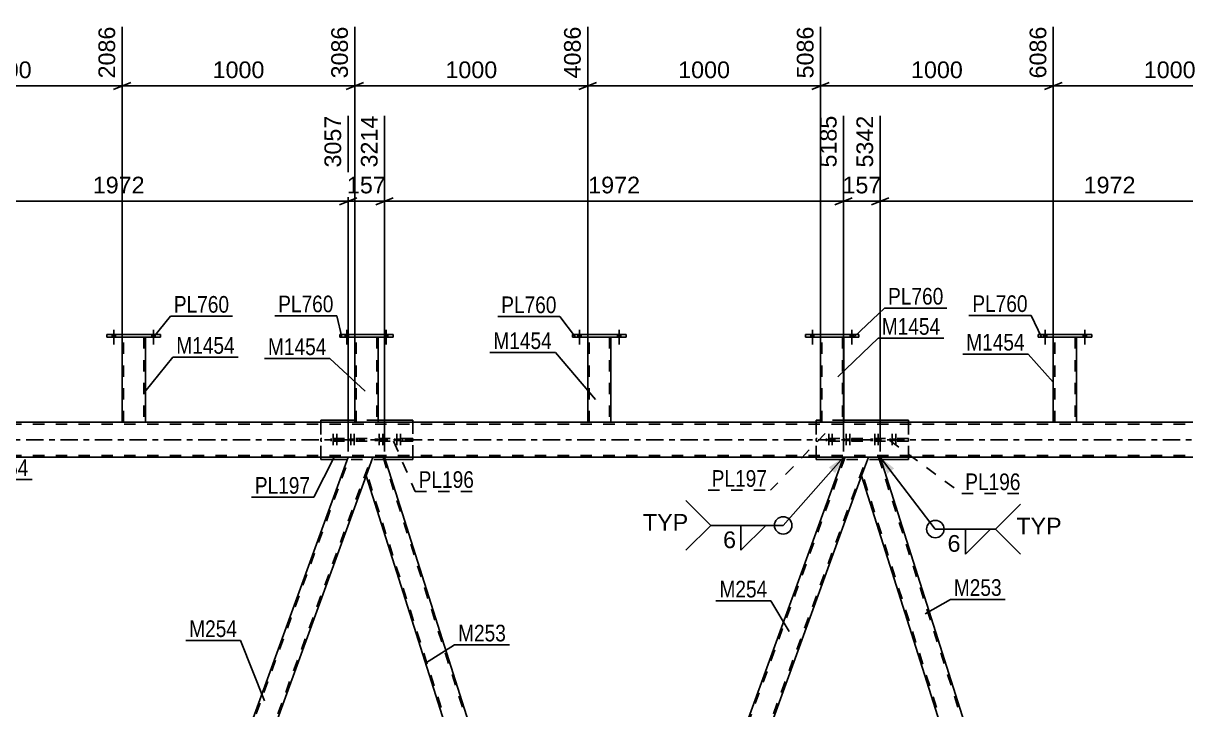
# Model space of a CAD drawing. Header units: millimetres. Extents: x -135 to 706, y -401 to 193.
# Drawn here: x 26.5 to 226.3, y -46.4 to 71.6 of the extents above; entities that cross this region are included whole.
import ezdxf

# ---------------------------------------------------------------- set-up
doc = ezdxf.new("R2010")
doc.units = ezdxf.units.MM
doc.linetypes.add('DXK_LINE_DOT2', pattern=[3.9198, 1.9599, -1.9599])
doc.linetypes.add('DXK_LINE_DOT3', pattern=[5.9187, 2.979, -0.9799, 0.9799, -0.9799])
doc.styles.add('Arial', font='arial.ttf', dxfattribs={"height": 0.2})
doc.styles.add('Arial Narrow', font='ARIALN.TTF', dxfattribs={"height": 0.2})

# ---------------------------------------------------------------- blocks, each defined once
blk = doc.blocks.new('Part-717262918-3201 - 3120')
at = {"color": 2, "linetype": 'Continuous'}
for p, q in [((77.62, 3.4), (77.62, 3)), ((83.5, 3.4), (77.62, 3.4)), ((93.47, 3.4), (87.5, 3.4)), ((93.47, 3.4), (93.47, 3)), ((77.62, -3.4), (77.62, -3)), ((82.19, -3.4), (77.62, -3.4)), ((93.47, -3.4), (88.73, -3.4)), ((93.47, -3.4), (93.47, -3))]:
    blk.add_line(p, q, dxfattribs=at)
at = {"color": 7, "linetype": 'DXK_LINE_DOT2'}
for p, q in [((77.62, -3), (77.62, 3)), ((87.5, 3.4), (83.5, 3.4)), ((93.47, 3), (93.47, -3)), ((88.73, -3.4), (82.19, -3.4))]:
    blk.add_line(p, q, dxfattribs=at)
blk = doc.blocks.new('Part-717262918-3225 - 3120')
at = {"color": 2, "linetype": 'Continuous'}
for p, q in [((123.5, 17.64), (123.5, 3)), ((127.5, 3), (127.5, 17.64))]:
    blk.add_line(p, q, dxfattribs=at)
at = {"color": 7, "linetype": 'DXK_LINE_DOT2'}
for p, q in [((127.5, 17.64), (123.5, 17.64)), ((123.74, 3), (123.74, 17.64)), ((127.26, 17.64), (127.26, 3)), ((127.5, 3), (123.5, 3)), ((123.5, 3), (123.5, 3)), ((127.5, 3), (127.5, 3)), ((127.5, 3), (127.5, 3))]:
    blk.add_line(p, q, dxfattribs=at)
blk = doc.blocks.new('Part-717262918-3364 - 3120')
at = {"color": 2, "linetype": 'Continuous'}
for p, q in [((171.73, -3), (170.56, -6.21)), ((210.46, -118.79), (173.74, -3)), ((170.56, -6.21), (206.89, -120.79)), ((209.73, -120.79), (210.46, -118.79))]:
    blk.add_line(p, q, dxfattribs=at)
at = {"color": 7, "linetype": 'DXK_LINE_DOT2'}
for p, q in [((173.74, -3), (171.73, -3)), ((173.49, -3), (210.32, -119.16)), ((207.15, -120.79), (170.69, -5.84)), ((209.73, -120.79), (206.89, -120.79))]:
    blk.add_line(p, q, dxfattribs=at)
blk = doc.blocks.new('Bolt-717262918-3203 - 3120')
at = {"color": 1, "linetype": 'DXK_LINE_DOT2'}
for p, q in [((87.33, 0.24), (87.33, -0.24)), ((87.69, 1.04), (87.69, -1.96)), ((87.93, 0.24), (87.93, -0.24)), ((88.05, 0.24), (88.05, -0.24)), ((88.29, 1.04), (88.29, -1.96)), ((88.65, 0.24), (88.65, -0.24)), ((90.34, 0.24), (90.34, -0.24)), ((90.7, 1.04), (90.7, -1.96)), ((90.95, 0.24), (90.95, -0.24)), ((91.06, 0.24), (91.06, -0.24)), ((91.31, 1.04), (91.31, -1.96)), ((91.67, 0.24), (91.67, -0.24))]:
    blk.add_line(p, q, dxfattribs=at)
blk = doc.blocks.new('Bolt-717262918-3204 - 3120')
at = {"linetype": 'Continuous'}
for points in [[(41.82, 17.64), (42.38, 17.64), (42.38, 18.12), (41.82, 18.12)], [(41.82, 17.64), (42.38, 17.64), (42.38, 18.12), (41.82, 18.12)], [(48.62, 17.64), (49.18, 17.64), (49.18, 18.12), (48.62, 18.12)], [(48.62, 17.64), (49.18, 17.64), (49.18, 18.12), (48.62, 18.12)]]:
    blk.add_hatch(color=1, dxfattribs=at).paths.add_polyline_path(points)
at = {"color": 1, "linetype": 'Continuous'}
for p, q in [((41.82, 18.12), (41.82, 17.64)), ((41.82, 18.12), (41.82, 17.64)), ((42.1, 18.92), (42.1, 16.4)), ((42.1, 18.92), (42.1, 16.4)), ((42.38, 18.12), (42.38, 17.64)), ((42.38, 18.12), (42.38, 17.64)), ((48.62, 18.12), (48.62, 17.64)), ((48.62, 18.12), (48.62, 17.64)), ((48.9, 18.92), (48.9, 16.4)), ((48.9, 18.92), (48.9, 16.4)), ((49.18, 18.12), (49.18, 17.64)), ((49.18, 18.12), (49.18, 17.64))]:
    blk.add_line(p, q, dxfattribs=at)
blk = doc.blocks.new('Bolt-717262918-3205 - 3120')
at = {"color": 1, "linetype": 'DXK_LINE_DOT2'}
for p, q in [((164.56, 0.24), (164.56, -0.24)), ((164.92, 1.04), (164.92, -1.96)), ((165.16, 0.24), (165.16, -0.24)), ((165.28, 0.24), (165.28, -0.24)), ((165.52, 1.04), (165.52, -1.96)), ((165.88, 0.24), (165.88, -0.24)), ((167.57, 0.24), (167.57, -0.24)), ((167.93, 1.04), (167.93, -1.96)), ((168.17, 0.24), (168.17, -0.24)), ((168.29, 0.24), (168.29, -0.24)), ((168.53, 1.04), (168.53, -1.96)), ((168.89, 0.24), (168.89, -0.24))]:
    blk.add_line(p, q, dxfattribs=at)
blk = doc.blocks.new('Part-717262918-3384 - 3120')
at = {"color": 7, "linetype": 'DXK_LINE_DOT2'}
for p, q in [((39.72, -120.79), (82.59, -3)), ((43.46, -120.79), (86.34, -3)), ((86.59, -3), (82.33, -3)), ((85.42, -6.21), (86.59, -3)), ((39.46, -120.79), (40.19, -118.79)), ((43.72, -120.79), (39.46, -120.79))]:
    blk.add_line(p, q, dxfattribs=at)
at = {"color": 2, "linetype": 'Continuous'}
for p, q in [((40.19, -118.79), (82.33, -3)), ((43.72, -120.79), (85.42, -6.21))]:
    blk.add_line(p, q, dxfattribs=at)
blk = doc.blocks.new('Bolt-717262918-3252 - 3120')
at = {"linetype": 'Continuous'}
for points in [[(201.82, 17.64), (202.38, 17.64), (202.38, 18.12), (201.82, 18.12)], [(201.82, 17.64), (202.38, 17.64), (202.38, 18.12), (201.82, 18.12)], [(208.62, 17.64), (209.18, 17.64), (209.18, 18.12), (208.62, 18.12)], [(208.62, 17.64), (209.18, 17.64), (209.18, 18.12), (208.62, 18.12)]]:
    blk.add_hatch(color=1, dxfattribs=at).paths.add_polyline_path(points)
at = {"color": 1, "linetype": 'Continuous'}
for p, q in [((201.82, 18.12), (201.82, 17.64)), ((201.82, 18.12), (201.82, 17.64)), ((202.1, 18.92), (202.1, 16.4)), ((202.1, 18.92), (202.1, 16.4)), ((202.38, 18.12), (202.38, 17.64)), ((202.38, 18.12), (202.38, 17.64)), ((208.62, 18.12), (208.62, 17.64)), ((208.62, 18.12), (208.62, 17.64)), ((208.9, 18.92), (208.9, 16.4)), ((208.9, 18.92), (208.9, 16.4)), ((209.18, 18.12), (209.18, 17.64)), ((209.18, 18.12), (209.18, 17.64))]:
    blk.add_line(p, q, dxfattribs=at)
blk = doc.blocks.new('Part-717262918-3275 - 3120')
at = {"color": 7, "linetype": 'DXK_LINE_DOT2'}
for p, q in [((167.72, -3), (124.85, -120.79)), ((128.6, -120.79), (171.47, -3)), ((167.47, -3), (171.73, -3)), ((171.73, -3), (170.56, -6.21)), ((125.32, -118.79), (124.6, -120.79)), ((128.85, -120.79), (124.6, -120.79))]:
    blk.add_line(p, q, dxfattribs=at)
at = {"color": 2, "linetype": 'Continuous'}
for p, q in [((125.32, -118.79), (167.47, -3)), ((170.56, -6.21), (128.85, -120.79))]:
    blk.add_line(p, q, dxfattribs=at)
blk = doc.blocks.new('Bolt-717262918-3329 - 3120')
at = {"linetype": 'Continuous'}
for points in [[(121.82, 17.64), (122.38, 17.64), (122.38, 18.12), (121.82, 18.12)], [(121.82, 17.64), (122.38, 17.64), (122.38, 18.12), (121.82, 18.12)], [(128.62, 17.64), (129.18, 17.64), (129.18, 18.12), (128.62, 18.12)], [(128.62, 17.64), (129.18, 17.64), (129.18, 18.12), (128.62, 18.12)]]:
    blk.add_hatch(color=1, dxfattribs=at).paths.add_polyline_path(points)
at = {"color": 1, "linetype": 'Continuous'}
for p, q in [((121.82, 18.12), (121.82, 17.64)), ((121.82, 18.12), (121.82, 17.64)), ((122.1, 18.92), (122.1, 16.4)), ((122.1, 18.92), (122.1, 16.4)), ((122.38, 18.12), (122.38, 17.64)), ((122.38, 18.12), (122.38, 17.64)), ((128.62, 18.12), (128.62, 17.64)), ((128.62, 18.12), (128.62, 17.64)), ((128.9, 18.92), (128.9, 16.4)), ((128.9, 18.92), (128.9, 16.4)), ((129.18, 18.12), (129.18, 17.64)), ((129.18, 18.12), (129.18, 17.64))]:
    blk.add_line(p, q, dxfattribs=at)
blk = doc.blocks.new('Bolt-717262918-3330 - 3120')
at = {"color": 1, "linetype": 'DXK_LINE_DOT2'}
for p, q in [((79.42, 0.24), (79.42, -0.24)), ((79.78, 1.04), (79.78, -1.96)), ((80.02, 0.24), (80.02, -0.24)), ((80.14, 0.24), (80.14, -0.24)), ((80.38, 1.04), (80.38, -1.96)), ((80.74, 0.24), (80.74, -0.24)), ((82.44, 0.24), (82.44, -0.24)), ((82.8, 1.04), (82.8, -1.96)), ((83.04, 0.24), (83.04, -0.24)), ((83.16, 0.24), (83.16, -0.24)), ((83.4, 1.04), (83.4, -1.96)), ((83.76, 0.24), (83.76, -0.24))]:
    blk.add_line(p, q, dxfattribs=at)
blk = doc.blocks.new('Bolt-717262918-3343 - 3120')
at = {"linetype": 'Continuous'}
for points in [[(81.82, 17.64), (82.38, 17.64), (82.38, 18.12), (81.82, 18.12)], [(81.82, 17.64), (82.38, 17.64), (82.38, 18.12), (81.82, 18.12)], [(88.62, 17.64), (89.18, 17.64), (89.18, 18.12), (88.62, 18.12)], [(88.62, 17.64), (89.18, 17.64), (89.18, 18.12), (88.62, 18.12)]]:
    blk.add_hatch(color=1, dxfattribs=at).paths.add_polyline_path(points)
at = {"color": 1, "linetype": 'Continuous'}
for p, q in [((81.82, 18.12), (81.82, 17.64)), ((81.82, 18.12), (81.82, 17.64)), ((82.1, 18.92), (82.1, 16.4)), ((82.1, 18.92), (82.1, 16.4)), ((82.38, 18.12), (82.38, 17.64)), ((82.38, 18.12), (82.38, 17.64)), ((88.62, 18.12), (88.62, 17.64)), ((88.62, 18.12), (88.62, 17.64)), ((88.9, 18.92), (88.9, 16.4)), ((88.9, 18.92), (88.9, 16.4)), ((89.18, 18.12), (89.18, 17.64)), ((89.18, 18.12), (89.18, 17.64))]:
    blk.add_line(p, q, dxfattribs=at)
blk = doc.blocks.new('Bolt-717262918-3344 - 3120')
at = {"color": 1, "linetype": 'DXK_LINE_DOT2'}
for p, q in [((172.46, 0.24), (172.46, -0.24)), ((172.82, 1.04), (172.82, -1.96)), ((173.06, 0.24), (173.06, -0.24)), ((173.18, 0.24), (173.18, -0.24)), ((173.42, 1.04), (173.42, -1.96)), ((173.78, 0.24), (173.78, -0.24)), ((175.48, 0.24), (175.48, -0.24)), ((175.84, 1.04), (175.84, -1.96)), ((176.08, 0.24), (176.08, -0.24)), ((176.2, 0.24), (176.2, -0.24)), ((176.44, 1.04), (176.44, -1.96)), ((176.8, 0.24), (176.8, -0.24))]:
    blk.add_line(p, q, dxfattribs=at)
blk = doc.blocks.new('Part-717262918-3379 - 3120')
at = {"color": 2, "linetype": 'Continuous'}
for p, q in [((1.46, -3), (0.29, -6.21)), ((40.19, -118.79), (3.47, -3)), ((0.29, -6.21), (36.63, -120.79)), ((39.46, -120.79), (40.19, -118.79))]:
    blk.add_line(p, q, dxfattribs=at)
at = {"color": 7, "linetype": 'DXK_LINE_DOT2'}
for p, q in [((3.47, -3), (1.46, -3)), ((3.22, -3), (40.05, -119.16)), ((36.88, -120.79), (0.43, -5.84)), ((39.46, -120.79), (36.63, -120.79))]:
    blk.add_line(p, q, dxfattribs=at)
blk = doc.blocks.new('Part-717262918-3752 - 3120')
at = {"color": 2, "linetype": 'Continuous'}
for p, q in [((160.9, 17.64), (160.9, 18.12)), ((170.1, 18.12), (160.9, 18.12)), ((170.1, 17.64), (170.1, 18.12)), ((170.1, 17.64), (160.9, 17.64))]:
    blk.add_line(p, q, dxfattribs=at)
blk = doc.blocks.new('Part-717262918-3394 - 3120')
at = {"color": 7, "linetype": 'DXK_LINE_DOT2'}
for p, q in [((93.47, 0.24), (77.62, 0.24)), ((77.62, 0.24), (77.62, -0.24)), ((84.03, 0.24), (84.03, -0.24)), ((87.06, -0.24), (87.06, 0.24)), ((93.47, 0.24), (93.47, -0.24)), ((93.47, -0.24), (77.62, -0.24))]:
    blk.add_line(p, q, dxfattribs=at)
blk = doc.blocks.new('Part-717262918-3457 - 3120')
at = {"color": 2, "linetype": 'Continuous'}
for p, q in [((162.75, 3.4), (162.75, 3)), ((163.5, 3.4), (162.75, 3.4)), ((178.61, 3.4), (167.5, 3.4)), ((178.61, 3.4), (178.61, 3)), ((162.75, -3.4), (162.75, -3)), ((167.33, -3.4), (162.75, -3.4)), ((178.61, -3.4), (173.86, -3.4)), ((178.61, -3.4), (178.61, -3))]:
    blk.add_line(p, q, dxfattribs=at)
at = {"color": 7, "linetype": 'DXK_LINE_DOT2'}
for p, q in [((162.75, -3), (162.75, 3)), ((167.5, 3.4), (163.5, 3.4)), ((178.61, -3), (178.61, 3)), ((173.86, -3.4), (167.33, -3.4))]:
    blk.add_line(p, q, dxfattribs=at)
blk = doc.blocks.new('Part-717262918-3462 - 3120')
at = {"color": 7, "linetype": 'DXK_LINE_DOT2'}
for p, q in [((178.61, 0.24), (162.75, 0.24)), ((162.75, 0.24), (162.75, -0.24)), ((169.16, 0.24), (169.16, -0.24)), ((172.2, -0.24), (172.2, 0.24)), ((178.61, 0.24), (178.61, -0.24)), ((178.61, -0.24), (162.75, -0.24))]:
    blk.add_line(p, q, dxfattribs=at)
blk = doc.blocks.new('Part-717262918-3757 - 3120')
at = {"color": 2, "linetype": 'Continuous'}
for p, q in [((163.5, 17.64), (163.5, 3)), ((167.5, 3), (167.5, 17.64))]:
    blk.add_line(p, q, dxfattribs=at)
at = {"color": 7, "linetype": 'DXK_LINE_DOT2'}
for p, q in [((167.5, 17.64), (163.5, 17.64)), ((163.74, 3), (163.74, 17.64)), ((167.26, 17.64), (167.26, 3)), ((167.5, 3), (163.5, 3)), ((163.5, 3), (163.5, 3)), ((167.5, 3), (167.5, 3)), ((167.5, 3), (167.5, 3))]:
    blk.add_line(p, q, dxfattribs=at)
blk = doc.blocks.new('Part-717262918-3548 - 3120')
at = {"color": 2, "linetype": 'Continuous'}
for p, q in [((86.59, -3), (85.42, -6.21)), ((125.32, -118.79), (88.6, -3)), ((85.42, -6.21), (121.76, -120.79)), ((124.6, -120.79), (125.32, -118.79))]:
    blk.add_line(p, q, dxfattribs=at)
at = {"color": 7, "linetype": 'DXK_LINE_DOT2'}
for p, q in [((88.6, -3), (86.59, -3)), ((88.35, -3), (125.19, -119.16)), ((122.01, -120.79), (85.56, -5.84)), ((124.6, -120.79), (121.76, -120.79))]:
    blk.add_line(p, q, dxfattribs=at)
blk = doc.blocks.new('Part-717262918-3553 - 3120')
at = {"color": 7, "linetype": 'DXK_LINE_DOT2'}
for p, q in [((252.86, -3), (209.99, -120.79)), ((213.73, -120.79), (256.6, -3)), ((252.6, -3), (256.86, -3)), ((256.86, -3), (255.69, -6.21)), ((210.46, -118.79), (209.73, -120.79)), ((213.99, -120.79), (209.73, -120.79))]:
    blk.add_line(p, q, dxfattribs=at)
at = {"color": 2, "linetype": 'Continuous'}
for p, q in [((210.46, -118.79), (252.6, -3)), ((255.69, -6.21), (213.99, -120.79))]:
    blk.add_line(p, q, dxfattribs=at)
blk = doc.blocks.new('Bolt-717262918-3611 - 3120')
at = {"linetype": 'Continuous'}
for points in [[(161.82, 17.64), (162.38, 17.64), (162.38, 18.12), (161.82, 18.12)], [(161.82, 17.64), (162.38, 17.64), (162.38, 18.12), (161.82, 18.12)], [(168.62, 17.64), (169.18, 17.64), (169.18, 18.12), (168.62, 18.12)], [(168.62, 17.64), (169.18, 17.64), (169.18, 18.12), (168.62, 18.12)]]:
    blk.add_hatch(color=1, dxfattribs=at).paths.add_polyline_path(points)
at = {"color": 1, "linetype": 'Continuous'}
for p, q in [((161.82, 18.12), (161.82, 17.64)), ((161.82, 18.12), (161.82, 17.64)), ((162.1, 18.92), (162.1, 16.4)), ((162.1, 18.92), (162.1, 16.4)), ((162.38, 18.12), (162.38, 17.64)), ((162.38, 18.12), (162.38, 17.64)), ((168.62, 18.12), (168.62, 17.64)), ((168.62, 18.12), (168.62, 17.64)), ((168.9, 18.92), (168.9, 16.4)), ((168.9, 18.92), (168.9, 16.4)), ((169.18, 18.12), (169.18, 17.64)), ((169.18, 18.12), (169.18, 17.64))]:
    blk.add_line(p, q, dxfattribs=at)
blk = doc.blocks.new('Part-717262918-3595 - 3120')
at = {"color": 2, "linetype": 'Continuous'}
for p, q in [((120.9, 17.64), (120.9, 18.12)), ((130.1, 18.12), (120.9, 18.12)), ((130.1, 17.64), (130.1, 18.12)), ((130.1, 17.64), (120.9, 17.64))]:
    blk.add_line(p, q, dxfattribs=at)
blk = doc.blocks.new('Part-717262918-3605 - 3120')
at = {"color": 7, "linetype": 'DXK_LINE_DOT2'}
for p, q in [((629.87, 2.68), (-39.95, 2.68)), ((629.87, -2.68), (-39.95, -2.68))]:
    blk.add_line(p, q, dxfattribs=at)
at = {"color": 2, "linetype": 'Continuous'}
for p, q in [((629.87, 3), (-35.95, 3)), ((629.87, -3), (-35.95, -3))]:
    blk.add_line(p, q, dxfattribs=at)
at = {"color": 7, "linetype": 'DXK_LINE_DOT3'}
blk.add_line((-49.95, 0), (629.87, 0), dxfattribs=at)
blk = doc.blocks.new('Part-717262918-3618 - 3120')
at = {"color": 2, "linetype": 'Continuous'}
for p, q in [((83.5, 17.64), (83.5, 3)), ((87.5, 3), (87.5, 17.64))]:
    blk.add_line(p, q, dxfattribs=at)
at = {"color": 7, "linetype": 'DXK_LINE_DOT2'}
for p, q in [((87.5, 17.64), (83.5, 17.64)), ((83.74, 3), (83.74, 17.64)), ((87.26, 17.64), (87.26, 3)), ((87.5, 3), (83.5, 3)), ((83.5, 3), (83.5, 3)), ((87.5, 3), (87.5, 3)), ((87.5, 3), (87.5, 3))]:
    blk.add_line(p, q, dxfattribs=at)
blk = doc.blocks.new('Part-717262918-3710 - 3120')
at = {"color": 2, "linetype": 'Continuous'}
for p, q in [((200.9, 17.64), (200.9, 18.12)), ((210.1, 18.12), (200.9, 18.12)), ((210.1, 17.64), (210.1, 18.12)), ((210.1, 17.64), (200.9, 17.64))]:
    blk.add_line(p, q, dxfattribs=at)
blk = doc.blocks.new('Part-717262918-3725 - 3120')
at = {"color": 2, "linetype": 'Continuous'}
for p, q in [((40.9, 17.64), (40.9, 18.12)), ((50.1, 18.12), (40.9, 18.12)), ((50.1, 17.64), (50.1, 18.12)), ((50.1, 17.64), (40.9, 17.64))]:
    blk.add_line(p, q, dxfattribs=at)
blk = doc.blocks.new('Part-717262918-3730 - 3120')
at = {"color": 2, "linetype": 'Continuous'}
for p, q in [((43.5, 17.64), (43.5, 3)), ((47.5, 3), (47.5, 17.64))]:
    blk.add_line(p, q, dxfattribs=at)
at = {"color": 7, "linetype": 'DXK_LINE_DOT2'}
for p, q in [((47.5, 17.64), (43.5, 17.64)), ((43.74, 3), (43.74, 17.64)), ((47.26, 17.64), (47.26, 3)), ((47.5, 3), (43.5, 3)), ((43.5, 3), (43.5, 3)), ((47.5, 3), (47.5, 3)), ((47.5, 3), (47.5, 3))]:
    blk.add_line(p, q, dxfattribs=at)
blk = doc.blocks.new('Part-717262918-3735 - 3120')
at = {"color": 2, "linetype": 'Continuous'}
for p, q in [((80.9, 17.64), (80.9, 18.12)), ((90.1, 18.12), (80.9, 18.12)), ((90.1, 17.64), (90.1, 18.12)), ((90.1, 17.64), (80.9, 17.64))]:
    blk.add_line(p, q, dxfattribs=at)
blk = doc.blocks.new('Part-717262918-3747 - 3120')
at = {"color": 2, "linetype": 'Continuous'}
for p, q in [((203.5, 17.64), (203.5, 3)), ((207.5, 3), (207.5, 17.64))]:
    blk.add_line(p, q, dxfattribs=at)
at = {"color": 7, "linetype": 'DXK_LINE_DOT2'}
for p, q in [((207.5, 17.64), (203.5, 17.64)), ((203.74, 3), (203.74, 17.64)), ((207.26, 17.64), (207.26, 3)), ((207.5, 3), (203.5, 3)), ((203.5, 3), (203.5, 3)), ((207.5, 3), (207.5, 3)), ((207.5, 3), (207.5, 3))]:
    blk.add_line(p, q, dxfattribs=at)
blk = doc.blocks.new('StraightDimension-717262918-4899 - 3120')
at = {"color": 7, "linetype": 'Continuous'}
for p, q in [((167.47, -2), (167.47, 55.72)), ((173.74, -2), (173.74, 55.72)), ((165.97, 40.43), (168.97, 41.63)), ((167.47, 41.03), (173.74, 41.03)), ((175.24, 41.63), (172.24, 40.43))]:
    blk.add_line(p, q, dxfattribs=at)
at = {"color": 0}
blk.add_wipeout([(174.54, 41.78), (174.54, 45.98), (166.67, 45.98), (166.67, 41.78)], dxfattribs=at)
at = {"color": 0, "linetype": 'Continuous'}
blk.add_wipeout([(173.14, 56.32), (168.94, 56.32), (168.94, 46.23), (173.14, 46.23)], dxfattribs=at)
at = {"color": 3, "linetype": 'Continuous', "style": 'Arial'}
blk.add_text('5342', height=2.865, rotation=90.0002, dxfattribs=at).set_placement((172.54, 46.83))
at = {"color": 3, "style": 'Arial'}
blk.add_text('157', height=2.865, dxfattribs=at).set_placement((167.27, 42.38))
blk = doc.blocks.new('StraightDimension-717262918-10253 - 3120')
at = {"color": 7, "linetype": 'Continuous'}
for p, q in [((123.5, 16.31), (123.5, 71.04)), ((163.5, 15.44), (163.5, 71.04)), ((125, 61.45), (122, 60.25)), ((123.5, 60.85), (163.5, 60.85)), ((162, 60.25), (165, 61.45))]:
    blk.add_line(p, q, dxfattribs=at)
at = {"color": 0, "linetype": 'Continuous'}
blk.add_wipeout([(162.9, 71.64), (158.7, 71.64), (158.7, 61.55), (162.9, 61.55)], dxfattribs=at)
at = {"color": 0}
blk.add_wipeout([(148.55, 61.6), (148.55, 65.8), (138.45, 65.8), (138.45, 61.6)], dxfattribs=at)
at = {"color": 3, "linetype": 'Continuous', "style": 'Arial'}
blk.add_text('5086', height=2.865, rotation=90.0002, dxfattribs=at).set_placement((162.3, 62.15))
at = {"color": 3, "style": 'Arial'}
blk.add_text('1000', height=2.865, dxfattribs=at).set_placement((139.05, 62.2))
blk = doc.blocks.new('StraightDimension-717262918-10256 - 3120')
at = {"color": 7, "linetype": 'Continuous'}
for p, q in [((3.5, 17.62), (3.5, 71.04)), ((43.5, 17.62), (43.5, 71.04)), ((5, 61.45), (2, 60.25)), ((3.5, 60.85), (43.5, 60.85)), ((42, 60.25), (45, 61.45))]:
    blk.add_line(p, q, dxfattribs=at)
at = {"color": 0, "linetype": 'Continuous'}
blk.add_wipeout([(42.9, 71.64), (38.7, 71.64), (38.7, 61.55), (42.9, 61.55)], dxfattribs=at)
at = {"color": 0}
blk.add_wipeout([(28.55, 61.6), (28.55, 65.8), (18.45, 65.8), (18.45, 61.6)], dxfattribs=at)
at = {"color": 3, "linetype": 'Continuous', "style": 'Arial'}
blk.add_text('2086', height=2.865, rotation=90.0002, dxfattribs=at).set_placement((42.3, 62.15))
at = {"color": 3, "style": 'Arial'}
blk.add_text('1000', height=2.865, dxfattribs=at).set_placement((19.05, 62.2))
blk = doc.blocks.new('StraightDimension-717262918-10251 - 3120')
at = {"color": 7, "linetype": 'Continuous'}
for p, q in [((203.5, 15.44), (203.5, 71.04)), ((243.5, 18.64), (243.5, 71.04)), ((205, 61.45), (202, 60.25)), ((203.5, 60.85), (243.5, 60.85)), ((242, 60.25), (245, 61.45))]:
    blk.add_line(p, q, dxfattribs=at)
at = {"color": 0, "linetype": 'Continuous'}
blk.add_wipeout([(242.9, 71.64), (238.7, 71.64), (238.7, 61.55), (242.9, 61.55)], dxfattribs=at)
at = {"color": 0}
blk.add_wipeout([(228.55, 61.6), (228.55, 65.8), (218.45, 65.8), (218.45, 61.6)], dxfattribs=at)
at = {"color": 3, "linetype": 'Continuous', "style": 'Arial'}
blk.add_text('7086', height=2.865, rotation=90.0002, dxfattribs=at).set_placement((242.3, 62.15))
at = {"color": 3, "style": 'Arial'}
blk.add_text('1000', height=2.865, dxfattribs=at).set_placement((219.05, 62.2))
blk = doc.blocks.new('StraightDimension-717262918-4806 - 3120')
at = {"color": 7, "linetype": 'Continuous'}
for p, q in [((3.47, -2), (3.47, 55.72)), ((82.33, -2), (82.33, 55.72)), ((4.97, 41.63), (1.97, 40.43)), ((3.47, 41.03), (82.33, 41.03)), ((80.83, 40.43), (83.83, 41.63))]:
    blk.add_line(p, q, dxfattribs=at)
at = {"color": 0, "linetype": 'Continuous'}
blk.add_wipeout([(81.73, 56.32), (77.53, 56.32), (77.53, 46.23), (81.73, 46.23)], dxfattribs=at)
at = {"color": 0}
blk.add_wipeout([(47.95, 41.78), (47.95, 45.98), (37.86, 45.98), (37.86, 41.78)], dxfattribs=at)
at = {"color": 3, "linetype": 'Continuous', "style": 'Arial'}
blk.add_text('3057', height=2.865, rotation=90.0002, dxfattribs=at).set_placement((81.13, 46.83))
at = {"color": 3, "style": 'Arial'}
blk.add_text('1972', height=2.865, dxfattribs=at).set_placement((38.46, 42.38))
blk = doc.blocks.new('StraightDimension-717262918-4837 - 3120')
at = {"color": 7, "linetype": 'Continuous'}
for p, q in [((82.33, -2), (82.33, 55.72)), ((88.6, -2), (88.6, 55.72)), ((80.83, 40.43), (83.83, 41.63)), ((82.33, 41.03), (88.6, 41.03)), ((90.1, 41.63), (87.1, 40.43))]:
    blk.add_line(p, q, dxfattribs=at)
at = {"color": 0}
blk.add_wipeout([(89.41, 41.78), (89.41, 45.98), (81.53, 45.98), (81.53, 41.78)], dxfattribs=at)
at = {"color": 0, "linetype": 'Continuous'}
blk.add_wipeout([(88, 56.32), (83.8, 56.32), (83.8, 46.23), (88, 46.23)], dxfattribs=at)
at = {"color": 3, "linetype": 'Continuous', "style": 'Arial'}
blk.add_text('3214', height=2.865, rotation=90.0002, dxfattribs=at).set_placement((87.4, 46.83))
at = {"color": 3, "style": 'Arial'}
blk.add_text('157', height=2.865, dxfattribs=at).set_placement((82.13, 42.38))
blk = doc.blocks.new('StraightDimension-717262918-10255 - 3120')
at = {"color": 7, "linetype": 'Continuous'}
for p, q in [((43.5, 17.62), (43.5, 71.04)), ((83.5, 17.62), (83.5, 71.04)), ((45, 61.45), (42, 60.25)), ((43.5, 60.85), (83.5, 60.85)), ((82, 60.25), (85, 61.45))]:
    blk.add_line(p, q, dxfattribs=at)
at = {"color": 0, "linetype": 'Continuous'}
blk.add_wipeout([(82.9, 71.64), (78.7, 71.64), (78.7, 61.55), (82.9, 61.55)], dxfattribs=at)
at = {"color": 0}
blk.add_wipeout([(68.55, 61.6), (68.55, 65.8), (58.45, 65.8), (58.45, 61.6)], dxfattribs=at)
at = {"color": 3, "linetype": 'Continuous', "style": 'Arial'}
blk.add_text('3086', height=2.865, rotation=90.0002, dxfattribs=at).set_placement((82.3, 62.15))
at = {"color": 3, "style": 'Arial'}
blk.add_text('1000', height=2.865, dxfattribs=at).set_placement((59.05, 62.2))
blk = doc.blocks.new('StraightDimension-717262918-4868 - 3120')
at = {"color": 7, "linetype": 'Continuous'}
for p, q in [((88.6, -2), (88.6, 55.72)), ((167.47, -2), (167.47, 55.72)), ((90.1, 41.63), (87.1, 40.43)), ((88.6, 41.03), (167.47, 41.03)), ((165.97, 40.43), (168.97, 41.63))]:
    blk.add_line(p, q, dxfattribs=at)
at = {"color": 0, "linetype": 'Continuous'}
blk.add_wipeout([(166.87, 56.32), (162.67, 56.32), (162.67, 46.23), (166.87, 46.23)], dxfattribs=at)
at = {"color": 0}
blk.add_wipeout([(133.08, 41.78), (133.08, 45.98), (122.99, 45.98), (122.99, 41.78)], dxfattribs=at)
at = {"color": 3, "linetype": 'Continuous', "style": 'Arial'}
blk.add_text('5185', height=2.865, rotation=90.0002, dxfattribs=at).set_placement((166.27, 46.83))
at = {"color": 3, "style": 'Arial'}
blk.add_text('1972', height=2.865, dxfattribs=at).set_placement((123.59, 42.38))
blk = doc.blocks.new('StraightDimension-717262918-10252 - 3120')
at = {"color": 7, "linetype": 'Continuous'}
for p, q in [((163.5, 15.44), (163.5, 71.04)), ((203.5, 15.44), (203.5, 71.04)), ((165, 61.45), (162, 60.25)), ((163.5, 60.85), (203.5, 60.85)), ((202, 60.25), (205, 61.45))]:
    blk.add_line(p, q, dxfattribs=at)
at = {"color": 0, "linetype": 'Continuous'}
blk.add_wipeout([(202.9, 71.64), (198.7, 71.64), (198.7, 61.55), (202.9, 61.55)], dxfattribs=at)
at = {"color": 0}
blk.add_wipeout([(188.55, 61.6), (188.55, 65.8), (178.45, 65.8), (178.45, 61.6)], dxfattribs=at)
at = {"color": 3, "linetype": 'Continuous', "style": 'Arial'}
blk.add_text('6086', height=2.865, rotation=90.0002, dxfattribs=at).set_placement((202.3, 62.15))
at = {"color": 3, "style": 'Arial'}
blk.add_text('1000', height=2.865, dxfattribs=at).set_placement((179.05, 62.2))
blk = doc.blocks.new('StraightDimension-717262918-10254 - 3120')
at = {"color": 7, "linetype": 'Continuous'}
for p, q in [((83.5, 17.62), (83.5, 71.04)), ((123.5, 16.31), (123.5, 71.04)), ((85, 61.45), (82, 60.25)), ((83.5, 60.85), (123.5, 60.85)), ((122, 60.25), (125, 61.45))]:
    blk.add_line(p, q, dxfattribs=at)
at = {"color": 0, "linetype": 'Continuous'}
blk.add_wipeout([(122.9, 71.64), (118.7, 71.64), (118.7, 61.55), (122.9, 61.55)], dxfattribs=at)
at = {"color": 0}
blk.add_wipeout([(108.55, 61.6), (108.55, 65.8), (98.45, 65.8), (98.45, 61.6)], dxfattribs=at)
at = {"color": 3, "linetype": 'Continuous', "style": 'Arial'}
blk.add_text('4086', height=2.865, rotation=90.0002, dxfattribs=at).set_placement((122.3, 62.15))
at = {"color": 3, "style": 'Arial'}
blk.add_text('1000', height=2.865, dxfattribs=at).set_placement((99.05, 62.2))
blk = doc.blocks.new('StraightDimension-717262918-4931 - 3120')
at = {"color": 7, "linetype": 'Continuous'}
for p, q in [((173.74, -2), (173.74, 55.72)), ((252.6, -2), (252.6, 55.72)), ((175.24, 41.63), (172.24, 40.43)), ((173.74, 41.03), (252.6, 41.03)), ((251.1, 40.43), (254.1, 41.63))]:
    blk.add_line(p, q, dxfattribs=at)
at = {"color": 0, "linetype": 'Continuous'}
blk.add_wipeout([(252, 56.32), (247.8, 56.32), (247.8, 46.23), (252, 46.23)], dxfattribs=at)
at = {"color": 0}
blk.add_wipeout([(218.22, 41.78), (218.22, 45.98), (208.12, 45.98), (208.12, 41.78)], dxfattribs=at)
at = {"color": 3, "linetype": 'Continuous', "style": 'Arial'}
blk.add_text('7314', height=2.865, rotation=90.0002, dxfattribs=at).set_placement((251.4, 46.83))
at = {"color": 3, "style": 'Arial'}
blk.add_text('1972', height=2.865, dxfattribs=at).set_placement((208.72, 42.38))
blk = doc.blocks.new('Mark-717262918-3380 - 3120')
at = {"color": 0}
blk.add_wipeout([(63.26, -33.92), (63.26, -30.92), (55.03, -30.92), (55.03, -33.92)], dxfattribs=at)
blk.add_wipeout([(63.26, -33.92), (63.26, -30.92), (55.03, -30.92), (55.03, -33.92)], dxfattribs=at)
at = {"color": 30, "linetype": 'Continuous'}
for p in [(54.43, -34.52), (67.97, -44.88)]:
    blk.add_line(p, (63.86, -34.52), dxfattribs=at)
at = {"color": 3, "style": 'Arial Narrow'}
blk.add_text('M254', height=2.863, dxfattribs=at).set_placement((55.03, -33.92))
blk = doc.blocks.new('Mark-717262918-3197 - 3120')
at = {"color": 0}
blk.add_wipeout([(75.82, -9.28), (75.82, -6.28), (66.31, -6.28), (66.31, -9.28)], dxfattribs=at)
blk.add_wipeout([(75.82, -9.28), (75.82, -6.28), (66.31, -6.28), (66.31, -9.28)], dxfattribs=at)
at = {"color": 30, "linetype": 'Continuous'}
for p in [(79.87, -3.1), (65.71, -9.88)]:
    blk.add_line(p, (76.42, -9.88), dxfattribs=at)
at = {"color": 3, "style": 'Arial Narrow'}
blk.add_text('PL197', height=2.863, dxfattribs=at).set_placement((66.31, -9.28))
blk = doc.blocks.new('Mark-717262918-3221 - 3120')
at = {"color": 0}
blk.add_wipeout([(117.34, 15.61), (117.34, 18.61), (107.29, 18.61), (107.29, 15.61)], dxfattribs=at)
blk.add_wipeout([(117.34, 15.61), (117.34, 18.61), (107.29, 18.61), (107.29, 15.61)], dxfattribs=at)
at = {"color": 30, "linetype": 'Continuous'}
for p in [(106.69, 15.01), (124.83, 6.9)]:
    blk.add_line(p, (117.94, 15.01), dxfattribs=at)
at = {"color": 3, "style": 'Arial Narrow'}
blk.add_text('M1454', height=2.863, dxfattribs=at).set_placement((107.29, 15.61))
blk = doc.blocks.new('Mark-717262918-3390 - 3120')
at = {"color": 0}
blk.add_wipeout([(103.96, -8.28), (103.96, -5.28), (94.46, -5.28), (94.46, -8.28)], dxfattribs=at)
blk.add_wipeout([(103.96, -8.28), (103.96, -5.28), (94.46, -5.28), (94.46, -8.28)], dxfattribs=at)
at = {"color": 30, "linetype": 'DXK_LINE_DOT2'}
for p, q in [((90.14, -0.24), (93.86, -8.88)), ((93.86, -8.88), (104.56, -8.88))]:
    blk.add_line(p, q, dxfattribs=at)
at = {"color": 3, "style": 'Arial Narrow'}
blk.add_text('PL196', height=2.863, dxfattribs=at).set_placement((94.46, -8.28))
blk = doc.blocks.new('Mark-717262918-3271 - 3120')
at = {"color": 0}
blk.add_wipeout([(154.36, -27.12), (154.36, -24.12), (146.14, -24.12), (146.14, -27.12)], dxfattribs=at)
blk.add_wipeout([(154.36, -27.12), (154.36, -24.12), (146.14, -24.12), (146.14, -27.12)], dxfattribs=at)
at = {"color": 30, "linetype": 'Continuous'}
for p in [(145.54, -27.72), (158.11, -32.95)]:
    blk.add_line(p, (154.96, -27.72), dxfattribs=at)
at = {"color": 3, "style": 'Arial Narrow'}
blk.add_text('M254', height=2.863, dxfattribs=at).set_placement((146.14, -27.12))
blk = doc.blocks.new('Mark-717262918-3726 - 3120')
at = {"color": 0}
blk.add_wipeout([(62.86, 14.79), (62.86, 17.79), (52.81, 17.79), (52.81, 14.79)], dxfattribs=at)
blk.add_wipeout([(62.86, 14.79), (62.86, 17.79), (52.81, 17.79), (52.81, 14.79)], dxfattribs=at)
at = {"color": 30, "linetype": 'Continuous'}
for p, q in [((47.39, 8.24), (52.21, 14.19)), ((52.21, 14.19), (63.46, 14.19))]:
    blk.add_line(p, q, dxfattribs=at)
at = {"color": 3, "style": 'Arial Narrow'}
blk.add_text('M1454', height=2.863, dxfattribs=at).set_placement((52.81, 14.79))
blk = doc.blocks.new('Mark-717262918-3360 - 3120')
at = {"color": 0}
blk.add_wipeout([(194.63, -26.85), (194.63, -23.85), (186.41, -23.85), (186.41, -26.85)], dxfattribs=at)
blk.add_wipeout([(194.63, -26.85), (194.63, -23.85), (186.41, -23.85), (186.41, -26.85)], dxfattribs=at)
at = {"color": 30, "linetype": 'Continuous'}
for p, q in [((181.48, -29.95), (185.81, -27.45)), ((185.81, -27.45), (195.23, -27.45))]:
    blk.add_line(p, q, dxfattribs=at)
at = {"color": 3, "style": 'Arial Narrow'}
blk.add_text('M253', height=2.863, dxfattribs=at).set_placement((186.41, -26.85))
blk = doc.blocks.new('Mark-717262918-3453 - 3120')
at = {"color": 0}
blk.add_wipeout([(154.32, -8.09), (154.32, -5.09), (144.81, -5.09), (144.81, -8.09)], dxfattribs=at)
blk.add_wipeout([(154.32, -8.09), (154.32, -5.09), (144.81, -5.09), (144.81, -8.09)], dxfattribs=at)
at = {"color": 30, "linetype": 'DXK_LINE_DOT2'}
for p in [(164.28, 1.09), (144.21, -8.69)]:
    blk.add_line(p, (154.92, -8.69), dxfattribs=at)
at = {"color": 3, "style": 'Arial Narrow'}
blk.add_text('PL197', height=2.863, dxfattribs=at).set_placement((144.81, -8.09))
blk = doc.blocks.new('Mark-717262918-3591 - 3120')
at = {"color": 0}
blk.add_wipeout([(118.14, 21.78), (118.14, 24.78), (108.64, 24.78), (108.64, 21.78)], dxfattribs=at)
blk.add_wipeout([(118.14, 21.78), (118.14, 24.78), (108.64, 24.78), (108.64, 21.78)], dxfattribs=at)
at = {"color": 30, "linetype": 'Continuous'}
for p in [(108.04, 21.18), (121.43, 17.64)]:
    blk.add_line(p, (118.74, 21.18), dxfattribs=at)
at = {"color": 3, "style": 'Arial Narrow'}
blk.add_text('PL760', height=2.863, dxfattribs=at).set_placement((108.64, 21.78))
blk = doc.blocks.new('Mark-717262918-3458 - 3120')
at = {"color": 0}
blk.add_wipeout([(197.88, -8.66), (197.88, -5.66), (188.37, -5.66), (188.37, -8.66)], dxfattribs=at)
blk.add_wipeout([(197.88, -8.66), (197.88, -5.66), (188.37, -5.66), (188.37, -8.66)], dxfattribs=at)
at = {"color": 30, "linetype": 'DXK_LINE_DOT2'}
for p, q in [((175.41, -0.13), (187.77, -9.26)), ((187.77, -9.26), (198.48, -9.26))]:
    blk.add_line(p, q, dxfattribs=at)
at = {"color": 3, "style": 'Arial Narrow'}
blk.add_text('PL196', height=2.863, dxfattribs=at).set_placement((188.37, -8.66))
blk = doc.blocks.new('WeldMark-717262918-5307 - 3120')
at = {"linetype": 'Continuous'}
blk.add_hatch(color=30, dxfattribs=at).paths.add_polyline_path([(174.97, -5.84), (173.74, -3), (176.16, -4.92)])
at = {"color": 30, "linetype": 'Continuous'}
blk.add_line((173.74, -3), (183.23, -15.36), dxfattribs=at)
at = {"color": 3, "linetype": 'Continuous'}
for q in [(197.84, -11.07), (197.84, -19.65)]:
    blk.add_line((193.55, -15.36), q, dxfattribs=at)
blk.add_arc((183.23, -15.36), 1.5, 90, 270, dxfattribs=at)
at = {"color": 0}
blk.add_wipeout([(187.75, -19.46), (187.75, -16.06), (185.13, -16.06), (185.13, -19.46)], dxfattribs=at)
at = {"color": 30, "linetype": 'Continuous'}
blk.add_line((183.23, -15.36), (193.55, -15.36), dxfattribs=at)
at = {"color": 3, "linetype": 'Continuous'}
for p, q in [((188.41, -15.36), (192.69, -15.36)), ((192.69, -15.36), (188.41, -19.65)), ((188.41, -19.65), (188.41, -15.36))]:
    blk.add_line(p, q, dxfattribs=at)
blk.add_arc((183.23, -15.36), 1.5, 270, 90, dxfattribs=at)
at = {"color": 3, "style": 'Arial'}
blk.add_text('6', height=2.87, dxfattribs=at).set_placement((185.33, -19.26))
at = {"color": 0, "linetype": 'Continuous'}
blk.add_wipeout([(204.93, -16.26), (204.93, -13.26), (197.15, -13.26), (197.15, -16.26)], dxfattribs=at)
blk.add_wipeout([(204.93, -16.26), (204.93, -13.26), (197.15, -13.26), (197.15, -16.26)], dxfattribs=at)
at = {"color": 3, "linetype": 'Continuous', "style": 'Arial'}
blk.add_text('TYP', height=2.865, dxfattribs=at).set_placement((197.15, -16.26))
blk = doc.blocks.new('Mark-717262918-3753 - 3120')
at = {"color": 0}
blk.add_wipeout([(184.08, 18.06), (184.08, 21.06), (174.03, 21.06), (174.03, 18.06)], dxfattribs=at)
blk.add_wipeout([(184.08, 18.06), (184.08, 21.06), (174.03, 21.06), (174.03, 18.06)], dxfattribs=at)
at = {"color": 30, "linetype": 'Continuous'}
for p, q in [((166.48, 10.83), (173.43, 17.46)), ((173.43, 17.46), (184.68, 17.46))]:
    blk.add_line(p, q, dxfattribs=at)
at = {"color": 3, "style": 'Arial Narrow'}
blk.add_text('M1454', height=2.863, dxfattribs=at).set_placement((174.03, 18.06))
blk = doc.blocks.new('Mark-717262918-3544 - 3120')
at = {"color": 0}
blk.add_wipeout([(109.46, -34.68), (109.46, -31.68), (101.23, -31.68), (101.23, -34.68)], dxfattribs=at)
blk.add_wipeout([(109.46, -34.68), (109.46, -31.68), (101.23, -31.68), (101.23, -34.68)], dxfattribs=at)
at = {"color": 30, "linetype": 'Continuous'}
for p, q in [((95.65, -38.44), (100.63, -35.28)), ((100.63, -35.28), (110.06, -35.28))]:
    blk.add_line(p, q, dxfattribs=at)
at = {"color": 3, "style": 'Arial Narrow'}
blk.add_text('M253', height=2.863, dxfattribs=at).set_placement((101.23, -34.68))
blk = doc.blocks.new('Mark-717262918-3614 - 3120')
at = {"color": 0}
blk.add_wipeout([(78.62, 14.57), (78.62, 17.57), (68.57, 17.57), (68.57, 14.57)], dxfattribs=at)
blk.add_wipeout([(78.62, 14.57), (78.62, 17.57), (68.57, 17.57), (68.57, 14.57)], dxfattribs=at)
at = {"color": 30, "linetype": 'Continuous'}
for p in [(67.97, 13.97), (85.27, 8.38)]:
    blk.add_line(p, (79.22, 13.97), dxfattribs=at)
at = {"color": 3, "style": 'Arial Narrow'}
blk.add_text('M1454', height=2.863, dxfattribs=at).set_placement((68.57, 14.57))
blk = doc.blocks.new('Mark-717262918-3674 - 3120')
at = {"color": 0}
blk.add_wipeout([(27.42, -6.25), (27.42, -3.25), (17.36, -3.25), (17.36, -6.25)], dxfattribs=at)
blk.add_wipeout([(27.42, -6.25), (27.42, -3.25), (17.36, -3.25), (17.36, -6.25)], dxfattribs=at)
at = {"color": 30, "linetype": 'Continuous'}
for p, q in [((5.73, 4.52), (16.76, -6.85)), ((16.76, -6.85), (28.02, -6.85))]:
    blk.add_line(p, q, dxfattribs=at)
at = {"color": 3, "style": 'Arial Narrow'}
blk.add_text('M1454', height=2.863, dxfattribs=at).set_placement((17.36, -6.25))
blk = doc.blocks.new('Mark-717262918-3706 - 3120')
at = {"color": 0}
blk.add_wipeout([(199.09, 21.98), (199.09, 24.98), (189.59, 24.98), (189.59, 21.98)], dxfattribs=at)
blk.add_wipeout([(199.09, 21.98), (199.09, 24.98), (189.59, 24.98), (189.59, 21.98)], dxfattribs=at)
at = {"color": 30, "linetype": 'Continuous'}
for p in [(188.99, 21.38), (201.49, 17.64)]:
    blk.add_line(p, (199.69, 21.38), dxfattribs=at)
at = {"color": 3, "style": 'Arial Narrow'}
blk.add_text('PL760', height=2.863, dxfattribs=at).set_placement((189.59, 21.98))
blk = doc.blocks.new('Mark-717262918-3721 - 3120')
at = {"color": 0}
blk.add_wipeout([(61.89, 21.86), (61.89, 24.86), (52.39, 24.86), (52.39, 21.86)], dxfattribs=at)
blk.add_wipeout([(61.89, 21.86), (61.89, 24.86), (52.39, 24.86), (52.39, 21.86)], dxfattribs=at)
at = {"color": 30, "linetype": 'Continuous'}
for p, q in [((48.89, 17.64), (51.79, 21.26)), ((51.79, 21.26), (62.49, 21.26))]:
    blk.add_line(p, q, dxfattribs=at)
at = {"color": 3, "style": 'Arial Narrow'}
blk.add_text('PL760', height=2.863, dxfattribs=at).set_placement((52.39, 21.86))
blk = doc.blocks.new('Mark-717262918-3731 - 3120')
at = {"color": 0}
blk.add_wipeout([(79.82, 21.93), (79.82, 24.93), (70.32, 24.93), (70.32, 21.93)], dxfattribs=at)
blk.add_wipeout([(79.82, 21.93), (79.82, 24.93), (70.32, 24.93), (70.32, 21.93)], dxfattribs=at)
at = {"color": 30, "linetype": 'Continuous'}
for p in [(69.72, 21.33), (81.27, 17.64)]:
    blk.add_line(p, (80.42, 21.33), dxfattribs=at)
at = {"color": 3, "style": 'Arial Narrow'}
blk.add_text('PL760', height=2.863, dxfattribs=at).set_placement((70.32, 21.93))
blk = doc.blocks.new('Mark-717262918-3743 - 3120')
at = {"color": 0}
blk.add_wipeout([(198.59, 15.35), (198.59, 18.35), (188.54, 18.35), (188.54, 15.35)], dxfattribs=at)
blk.add_wipeout([(198.59, 15.35), (198.59, 18.35), (188.54, 18.35), (188.54, 15.35)], dxfattribs=at)
at = {"color": 30, "linetype": 'Continuous'}
for p in [(187.94, 14.75), (203.5, 9.93)]:
    blk.add_line(p, (199.19, 14.75), dxfattribs=at)
at = {"color": 3, "style": 'Arial Narrow'}
blk.add_text('M1454', height=2.863, dxfattribs=at).set_placement((188.54, 15.35))
blk = doc.blocks.new('Mark-717262918-3748 - 3120')
at = {"color": 0}
blk.add_wipeout([(184.63, 23.25), (184.63, 26.25), (175.12, 26.25), (175.12, 23.25)], dxfattribs=at)
blk.add_wipeout([(184.63, 23.25), (184.63, 26.25), (175.12, 26.25), (175.12, 23.25)], dxfattribs=at)
at = {"color": 30, "linetype": 'Continuous'}
for p, q in [((169.33, 17.79), (174.52, 22.65)), ((174.52, 22.65), (185.23, 22.65))]:
    blk.add_line(p, q, dxfattribs=at)
at = {"color": 3, "style": 'Arial Narrow'}
blk.add_text('PL760', height=2.863, dxfattribs=at).set_placement((175.12, 23.25))
blk = doc.blocks.new('WeldMark-717262918-5294 - 3120')
at = {"linetype": 'Continuous'}
blk.add_hatch(color=30, dxfattribs=at).paths.add_polyline_path([(164.92, -4.75), (167.47, -3), (166.04, -5.74)])
at = {"color": 30, "linetype": 'Continuous'}
blk.add_line((167.47, -3), (157.09, -14.73), dxfattribs=at)
at = {"color": 3, "linetype": 'Continuous'}
for q in [(140.38, -10.44), (140.38, -19.01)]:
    blk.add_line((144.66, -14.73), q, dxfattribs=at)
for start, end in [(90, 270), (270, 90)]:
    blk.add_arc((157.09, -14.73), 1.5, start, end, dxfattribs=at)
at = {"color": 0}
blk.add_wipeout([(149.19, -18.83), (149.19, -15.43), (146.56, -15.43), (146.56, -18.83)], dxfattribs=at)
at = {"color": 30, "linetype": 'Continuous'}
blk.add_line((144.66, -14.73), (157.09, -14.73), dxfattribs=at)
at = {"color": 3, "linetype": 'Continuous'}
for p, q in [((149.84, -14.73), (154.13, -14.73)), ((154.13, -14.73), (149.84, -19.01)), ((149.84, -19.01), (149.84, -14.73))]:
    blk.add_line(p, q, dxfattribs=at)
at = {"color": 3, "style": 'Arial'}
blk.add_text('6', height=2.87, dxfattribs=at).set_placement((146.76, -18.63))
at = {"color": 0, "linetype": 'Continuous'}
blk.add_wipeout([(140.76, -15.63), (140.76, -12.63), (132.99, -12.63), (132.99, -15.63)], dxfattribs=at)
blk.add_wipeout([(140.76, -15.63), (140.76, -12.63), (132.99, -12.63), (132.99, -15.63)], dxfattribs=at)
at = {"color": 3, "linetype": 'Continuous', "style": 'Arial'}
blk.add_text('TYP', height=2.865, dxfattribs=at).set_placement((132.99, -15.63))

msp = doc.modelspace()

# ---------------------------------------------------------------- block references
for name in ['Part-717262918-3725 - 3120', 'Bolt-717262918-3204 - 3120', 'Part-717262918-3735 - 3120', 'Bolt-717262918-3343 - 3120', 'Part-717262918-3595 - 3120', 'Bolt-717262918-3329 - 3120', 'Part-717262918-3752 - 3120', 'Bolt-717262918-3611 - 3120', 'Part-717262918-3710 - 3120', 'Bolt-717262918-3252 - 3120', 'Part-717262918-3730 - 3120', 'Part-717262918-3618 - 3120', 'Part-717262918-3225 - 3120', 'Part-717262918-3757 - 3120', 'Part-717262918-3747 - 3120', 'Part-717262918-3605 - 3120', 'Part-717262918-3201 - 3120', 'Part-717262918-3457 - 3120', 'Part-717262918-3394 - 3120', 'Bolt-717262918-3330 - 3120', 'Bolt-717262918-3203 - 3120', 'Part-717262918-3462 - 3120', 'Bolt-717262918-3205 - 3120', 'Bolt-717262918-3344 - 3120', 'Part-717262918-3379 - 3120', 'Part-717262918-3384 - 3120', 'Part-717262918-3548 - 3120', 'Part-717262918-3275 - 3120', 'Part-717262918-3364 - 3120', 'Part-717262918-3553 - 3120']:
    msp.add_blockref(name, (0, 0))

# ---------------------------------------------------------------- next in the draw order: block references
for name in ['StraightDimension-717262918-10256 - 3120', 'StraightDimension-717262918-10251 - 3120', 'StraightDimension-717262918-4899 - 3120', 'Mark-717262918-3197 - 3120', 'Mark-717262918-3360 - 3120', 'Mark-717262918-3271 - 3120', 'Mark-717262918-3380 - 3120', 'Mark-717262918-3544 - 3120']:
    msp.add_blockref(name, (0, 0))

# ---------------------------------------------------------------- next in the draw order: block references
for name in ['StraightDimension-717262918-10253 - 3120', 'StraightDimension-717262918-4806 - 3120']:
    msp.add_blockref(name, (0, 0))

# ---------------------------------------------------------------- next in the draw order: block references
for name in ['StraightDimension-717262918-4837 - 3120', 'Mark-717262918-3674 - 3120']:
    msp.add_blockref(name, (0, 0))

# ---------------------------------------------------------------- next in the draw order: block references
for name in ['StraightDimension-717262918-10255 - 3120', 'StraightDimension-717262918-4868 - 3120']:
    msp.add_blockref(name, (0, 0))

# ---------------------------------------------------------------- next in the draw order: block references
for name in ['StraightDimension-717262918-10254 - 3120', 'StraightDimension-717262918-10252 - 3120', 'Mark-717262918-3726 - 3120', 'Mark-717262918-3453 - 3120', 'Mark-717262918-3390 - 3120']:
    msp.add_blockref(name, (0, 0))

# ---------------------------------------------------------------- next in the draw order: block references
for name in ['StraightDimension-717262918-4931 - 3120', 'Mark-717262918-3721 - 3120', 'Mark-717262918-3221 - 3120', 'Mark-717262918-3614 - 3120', 'WeldMark-717262918-5294 - 3120']:
    msp.add_blockref(name, (0, 0))

# ---------------------------------------------------------------- next in the draw order: block references
for name in ['Mark-717262918-3731 - 3120', 'Mark-717262918-3591 - 3120', 'Mark-717262918-3706 - 3120', 'Mark-717262918-3753 - 3120', 'Mark-717262918-3458 - 3120']:
    msp.add_blockref(name, (0, 0))

# ---------------------------------------------------------------- next in the draw order: block references
for name in ['Mark-717262918-3748 - 3120', 'Mark-717262918-3743 - 3120', 'WeldMark-717262918-5307 - 3120']:
    msp.add_blockref(name, (0, 0))

doc.saveas('drawing.dxf')
